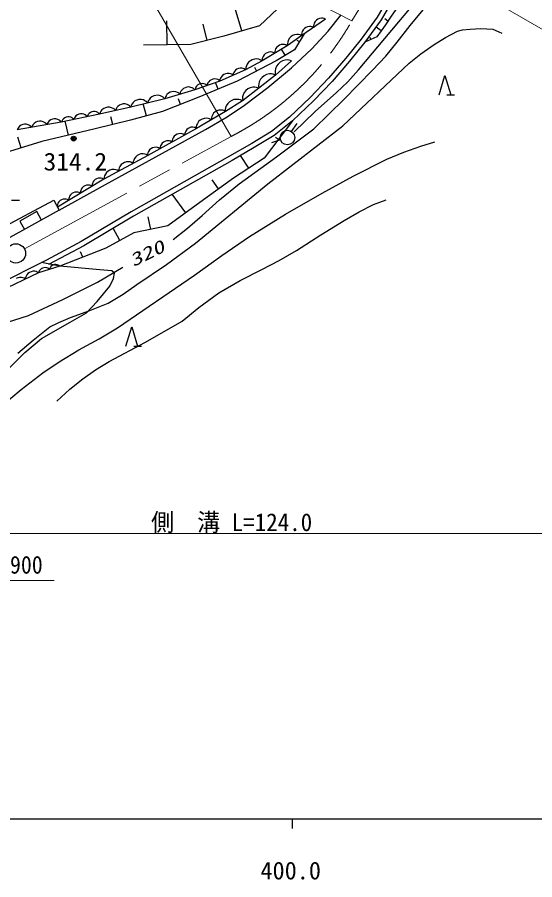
# Model space of a CAD drawing. Units: millimetres, scale not verified. Extents: x 40000 to 680000, y 20000 to 380000.
# Drawn here: x 439676 to 492979, y 198715 to 287581 of the extents above; entities that cross this region are included whole.
import ezdxf
from ezdxf.enums import TextEntityAlignment as Align

# ---------------------------------------------------------------- set-up
doc = ezdxf.new("R2010")
doc.units = ezdxf.units.MM
doc.header["$LTSCALE"] = 1000
doc.linetypes.add('CHAIN', pattern=[18.5, 12, -1.5, 3.5, -1.5])
for name, color, linetype, lineweight in [('M-BGD', 7, 'Continuous', 25), ('M-BMK', 2, 'CHAIN', 13), ('M-BMK-SRVR', 3, 'Continuous', 25), ('M-STR-HTXT', 7, 'Continuous', 13), ('M-TTL-BAND', 7, 'Continuous', 25)]:
    doc.layers.add(name, color=color, linetype=linetype, lineweight=lineweight)
doc.styles.add('ＭＳ ゴシック', font='')
doc.styles.get('ＭＳ ゴシック').set_extended_font_data('MS Gothic')

msp = doc.modelspace()

# ---------------------------------------------------------------- linework, layer by layer
at = {"layer": 'M-BGD'}
for p, q in [((478438, 290506), (476755, 287579)), ((478872, 290257), (477174, 287306)), ((480007, 290332), (478128, 287573)), ((462798, 286169), (462016, 288825)), ((466498, 288455), (464639, 286711)), ((455108, 284738), (455069, 287213)), ((471442, 287397), (469001, 285693)), ((470365, 287158), (470269, 286981)), ((470496, 287285), (470365, 287158)), ((470643, 287388), (470496, 287285)), ((470808, 287467), (470643, 287388)), ((471007, 287496), (470808, 287467)), ((471157, 287491), (471007, 287496)), ((471282, 287469), (471157, 287491)), ((471442, 287397), (471282, 287469)), ((471713, 286158), (473031, 287824)), ((476755, 287579), (475098, 285317)), ((477174, 287306), (475494, 285012)), ((477863, 287191), (477539, 287415)), ((478128, 287573), (477599, 286809)), ((459254, 285202), (458841, 286858)), ((464639, 286711), (460958, 285627)), ((469136, 286299), (469040, 286122)), ((469266, 286426), (469136, 286299)), ((469414, 286529), (469266, 286426)), ((469578, 286608), (469414, 286529)), ((469777, 286637), (469578, 286608)), ((469927, 286632), (469777, 286637)), ((470053, 286610), (469927, 286632)), ((470009, 284337), (471713, 286158)), ((470212, 286538), (470053, 286610)), ((470223, 286838), (470200, 286713)), ((470200, 286713), (470212, 286538)), ((470269, 286981), (470223, 286838)), ((477159, 286193), (476634, 286568)), ((477599, 286809), (476718, 285576)), ((460958, 285627), (457549, 284777)), ((469001, 285693), (467490, 284647)), ((467708, 285410), (467592, 285199)), ((467865, 285563), (467708, 285410)), ((468043, 285686), (467865, 285563)), ((468241, 285779), (468043, 285686)), ((469241, 285860), (468227, 284221)), ((468480, 285813), (468241, 285779)), ((468660, 285807), (468480, 285813)), ((468810, 285779), (468660, 285807)), ((469001, 285693), (468810, 285779)), ((468993, 285979), (468971, 285854)), ((468971, 285854), (468983, 285680)), ((469040, 286122), (468993, 285979)), ((475098, 285317), (473519, 283371)), ((476718, 285576), (475494, 285012)), ((476106, 285294), (476012, 285498)), ((457549, 284777), (452667, 284700)), ((467490, 284647), (464895, 283097)), ((466399, 284484), (466291, 284315)), ((466539, 284602), (466399, 284484)), ((466693, 284695), (466539, 284602)), ((466863, 284761), (466693, 284695)), ((467064, 284776), (466863, 284761)), ((467213, 284760), (467064, 284776)), ((467336, 284729), (467213, 284760)), ((467490, 284647), (467336, 284729)), ((467535, 285028), (467508, 284878)), ((467508, 284878), (467521, 284668)), ((467592, 285199), (467535, 285028)), ((468734, 285040), (468520, 285173)), ((475494, 285012), (473898, 283045)), ((465003, 283546), (464946, 283407)), ((465111, 283716), (465003, 283546)), ((465251, 283834), (465111, 283716)), ((465405, 283926), (465251, 283834)), ((465575, 283992), (465405, 283926)), ((465776, 284007), (465575, 283992)), ((465925, 283992), (465776, 284007)), ((466048, 283960), (465925, 283992)), ((466203, 283878), (466048, 283960)), ((466234, 284176), (466203, 284053)), ((466203, 284053), (466203, 283878)), ((466291, 284315), (466234, 284176)), ((468227, 284221), (466328, 283097)), ((467277, 283659), (466901, 284295)), ((467917, 282361), (470009, 284337)), ((466328, 283097), (462338, 281005)), ((464895, 283097), (463190, 282167)), ((463360, 282736), (463281, 282563)), ((463506, 282945), (463360, 282736)), ((463688, 283088), (463506, 282945)), ((463888, 283197), (463688, 283088)), ((464106, 283273), (463888, 283197)), ((464361, 283282), (464106, 283273)), ((464549, 283255), (464361, 283282)), ((464704, 283209), (464549, 283255)), ((464895, 283097), (464704, 283209)), ((464946, 283407), (464915, 283284)), ((464915, 283284), (464915, 283109)), ((467917, 283097), (466289, 281625)), ((466560, 282760), (466394, 282550)), ((466756, 282937), (466560, 282760)), ((466981, 283081), (466756, 282937)), ((467266, 283161), (466981, 283081)), ((467485, 283181), (467266, 283161)), ((467671, 283172), (467485, 283181)), ((467917, 283097), (467671, 283172)), ((473519, 283371), (471731, 281293)), ((473898, 283045), (472101, 280956)), ((463190, 282167), (460556, 281005)), ((461124, 281747), (460959, 281675)), ((461301, 281793), (461124, 281747)), ((461502, 281783), (461301, 281793)), ((461648, 281749), (461502, 281783)), ((461766, 281703), (461648, 281749)), ((461930, 281764), (461909, 281602)), ((461973, 281875), (461930, 281764)), ((462041, 281997), (461973, 281875)), ((462161, 282142), (462041, 281997)), ((462303, 282235), (462161, 282142)), ((462457, 282303), (462303, 282235)), ((462622, 282345), (462457, 282303)), ((462810, 282336), (462622, 282345)), ((462946, 282304), (462810, 282336)), ((463057, 282261), (462946, 282304)), ((463190, 282167), (463057, 282261)), ((463236, 282409), (463227, 282187)), ((463281, 282563), (463236, 282409)), ((464333, 282051), (464152, 282396)), ((465645, 281737), (465356, 281679)), ((465476, 280346), (467917, 282361)), ((465865, 281741), (465645, 281737)), ((466050, 281717), (465865, 281741)), ((466289, 281625), (466050, 281717)), ((466245, 282059), (466236, 281873)), ((466236, 281873), (466285, 281621)), ((466287, 282275), (466245, 282059)), ((466394, 282550), (466287, 282275)), ((460556, 281005), (457960, 280114)), ((462338, 281005), (458386, 279339)), ((459318, 280817), (459266, 280710)), ((459396, 280933), (459318, 280817)), ((459528, 281067), (459396, 280933)), ((459678, 281148), (459528, 281067)), ((459837, 281202), (459678, 281148)), ((460005, 281230), (459837, 281202)), ((460191, 281205), (460005, 281230)), ((460362, 280172), (460080, 280842)), ((460324, 281162), (460191, 281205)), ((460431, 281110), (460324, 281162)), ((460556, 281005), (460431, 281110)), ((460559, 281170), (460537, 280997)), ((460605, 281289), (460559, 281170)), ((460678, 281420), (460605, 281289)), ((460807, 281575), (460678, 281420)), ((460959, 281675), (460807, 281575)), ((461909, 281602), (461766, 281703)), ((464603, 280926), (464545, 280714)), ((466289, 281625), (464546, 280269)), ((464730, 281193), (464603, 280926)), ((464912, 281389), (464730, 281193)), ((465120, 281551), (464912, 281389)), ((465356, 281679), (465120, 281551)), ((471731, 281293), (469837, 279320)), ((472101, 280956), (470190, 278965)), ((483122, 279587), (483722, 281587)), ((483722, 281587), (484322, 279587)), ((457960, 280114), (454861, 279184)), ((455808, 279936), (455615, 279912)), ((456020, 279899), (455808, 279936)), ((456538, 279955), (456473, 279835)), ((456633, 280083), (456538, 279955)), ((456789, 280230), (456633, 280083)), ((456964, 280316), (456789, 280230)), ((457148, 280371), (456964, 280316)), ((457341, 280396), (457148, 280371)), ((457552, 280359), (457341, 280396)), ((457703, 280304), (457552, 280359)), ((457822, 280240), (457703, 280304)), ((457960, 280114), (457822, 280240)), ((458034, 280277), (458002, 280128)), ((458082, 280376), (458034, 280277)), ((458155, 280483), (458082, 280376)), ((458277, 280608), (458155, 280483)), ((458416, 280683), (458277, 280608)), ((458564, 280734), (458416, 280683)), ((458720, 280760), (458564, 280734)), ((458893, 280736), (458720, 280760)), ((459016, 280696), (458893, 280736)), ((459116, 280648), (459016, 280696)), ((459232, 280550), (459116, 280648)), ((459266, 280710), (459232, 280550)), ((464546, 280269), (462880, 278952)), ((463233, 280034), (463061, 279844)), ((463074, 278525), (465476, 280346)), ((463431, 280190), (463233, 280034)), ((463654, 280313), (463431, 280190)), ((463930, 280371), (463654, 280313)), ((464140, 280376), (463930, 280371)), ((464317, 280355), (464140, 280376)), ((464546, 280269), (464317, 280355)), ((464545, 280714), (464522, 280529)), ((464522, 280529), (464553, 280274)), ((454861, 279184), (451374, 278332)), ((452005, 279042), (451803, 278956)), ((452215, 279093), (452005, 279042)), ((452433, 279109), (452215, 279093)), ((452668, 279056), (452433, 279109)), ((452834, 278985), (452668, 279056)), ((453254, 279088), (453174, 278957)), ((453368, 279227), (453254, 279088)), ((453552, 279383), (453368, 279227)), ((453753, 279469), (453552, 279383)), ((453963, 279521), (453753, 279469)), ((454181, 279537), (453963, 279521)), ((454417, 279483), (454181, 279537)), ((454582, 279413), (454417, 279483)), ((454713, 279333), (454582, 279413)), ((458386, 279339), (454628, 277867)), ((454861, 279184), (454713, 279333)), ((454941, 279375), (454895, 279194)), ((455005, 279495), (454941, 279375)), ((455100, 279623), (455005, 279495)), ((455257, 279771), (455100, 279623)), ((455431, 279856), (455257, 279771)), ((455615, 279912), (455431, 279856)), ((456170, 279844), (456020, 279899)), ((456290, 279780), (456170, 279844)), ((456507, 278603), (456281, 279180)), ((456427, 279654), (456290, 279780)), ((456473, 279835), (456427, 279654)), ((461999, 279096), (461763, 278998)), ((462280, 279122), (461999, 279096)), ((462489, 279104), (462280, 279122)), ((462662, 279063), (462489, 279104)), ((462880, 278952), (462662, 279063)), ((462888, 279386), (462867, 279209)), ((462867, 279209), (462899, 278966)), ((462942, 279589), (462888, 279386)), ((463061, 279844), (462942, 279589)), ((469837, 279320), (467706, 277295)), ((483922, 279587), (484722, 279587)), ((451374, 278332), (448158, 277596)), ((448581, 278181), (448405, 278036)), ((448772, 278259), (448581, 278181)), ((448971, 278305), (448772, 278259)), ((449178, 278317), (448971, 278305)), ((449399, 278263), (449178, 278317)), ((449555, 278194), (449399, 278263)), ((449677, 278118), (449555, 278194)), ((449872, 278152), (449814, 277975)), ((449944, 278267), (449872, 278152)), ((450048, 278389), (449944, 278267)), ((450213, 278526), (450048, 278389)), ((450393, 278600), (450213, 278526)), ((450581, 278643), (450393, 278600)), ((450775, 278654), (450581, 278643)), ((450983, 278603), (450775, 278654)), ((451130, 278538), (450983, 278603)), ((451245, 278466), (451130, 278538)), ((451374, 278332), (451245, 278466)), ((451426, 278530), (451364, 278329)), ((451505, 278660), (451426, 278530)), ((451619, 278799), (451505, 278660)), ((451803, 278956), (451619, 278799)), ((452982, 277421), (452651, 278644)), ((452964, 278906), (452834, 278985)), ((453112, 278757), (452964, 278906)), ((453174, 278957), (453112, 278757)), ((461134, 278261), (461093, 278087)), ((461210, 278456), (461134, 278261)), ((462880, 278952), (461137, 277867)), ((461357, 278696), (461210, 278456)), ((461292, 277324), (463074, 278525)), ((461549, 278865), (461357, 278696)), ((461763, 278998), (461549, 278865)), ((470190, 278965), (468037, 276919)), ((448158, 277596), (444207, 276782)), ((444722, 277286), (444575, 277229)), ((444875, 277318), (444722, 277286)), ((445033, 277324), (444875, 277318)), ((445201, 277279), (445033, 277324)), ((445319, 277223), (445201, 277279)), ((445633, 277304), (445568, 277205)), ((445726, 277409), (445633, 277304)), ((445874, 277525), (445726, 277409)), ((446032, 277587), (445874, 277525)), ((446197, 277621), (446032, 277587)), ((446367, 277627), (446197, 277621)), ((446549, 277579), (446367, 277627)), ((446675, 277519), (446549, 277579)), ((446774, 277454), (446675, 277519)), ((446885, 277334), (446774, 277454)), ((446935, 277477), (446885, 277334)), ((446996, 277569), (446935, 277477)), ((447082, 277666), (446996, 277569)), ((447219, 277774), (447082, 277666)), ((447367, 277831), (447219, 277774)), ((447519, 277862), (447367, 277831)), ((447677, 277868), (447519, 277862)), ((447846, 277823), (447677, 277868)), ((447964, 277768), (447846, 277823)), ((448056, 277707), (447964, 277768)), ((448158, 277596), (448056, 277707)), ((448219, 277784), (448157, 277595)), ((448295, 277906), (448219, 277784)), ((448405, 278036), (448295, 277906)), ((449514, 276530), (449323, 277312)), ((449814, 277975), (449677, 278118)), ((454628, 277867), (451335, 276976)), ((461137, 277867), (458154, 276123)), ((459083, 276007), (461292, 277324)), ((459708, 277347), (459671, 277207)), ((459774, 277504), (459708, 277347)), ((459899, 277695), (459774, 277504)), ((460058, 277827), (459899, 277695)), ((460234, 277930), (460058, 277827)), ((460427, 278003), (460234, 277930)), ((460655, 278018), (460427, 278003)), ((460823, 277999), (460655, 278018)), ((460963, 277962), (460823, 277999)), ((461137, 277867), (460963, 277962)), ((461093, 278087), (461097, 277842)), ((467706, 277295), (465865, 275795)), ((444207, 276782), (439674, 275969)), ((440077, 276468), (439916, 276347)), ((440249, 276529), (440077, 276468)), ((440426, 276561), (440249, 276529)), ((440609, 276563), (440426, 276561)), ((440802, 276506), (440609, 276563)), ((440936, 276439), (440802, 276506)), ((441040, 276366), (440936, 276439)), ((441222, 276409), (441155, 276234)), ((441299, 276520), (441222, 276409)), ((441408, 276637), (441299, 276520)), ((441580, 276766), (441408, 276637)), ((441764, 276831), (441580, 276766)), ((441952, 276865), (441764, 276831)), ((442147, 276868), (441952, 276865)), ((442353, 276807), (442147, 276868)), ((442496, 276735), (442353, 276807)), ((442607, 276658), (442496, 276735)), ((442730, 276517), (442607, 276658)), ((442792, 276681), (442730, 276517)), ((442865, 276785), (442792, 276681)), ((442967, 276895), (442865, 276785)), ((443128, 277015), (442967, 276895)), ((443300, 277077), (443128, 277015)), ((443477, 277108), (443300, 277077)), ((443660, 277111), (443477, 277108)), ((443853, 277054), (443660, 277111)), ((443987, 276987), (443853, 277054)), ((444092, 276914), (443987, 276987)), ((444207, 276782), (444092, 276914)), ((444291, 276932), (444240, 276789)), ((444351, 277024), (444291, 276932)), ((444437, 277122), (444351, 277024)), ((444575, 277229), (444437, 277122)), ((444943, 275426), (444599, 276863)), ((445411, 277163), (445319, 277223)), ((445514, 277051), (445411, 277163)), ((445568, 277205), (445514, 277051)), ((451335, 276976), (447693, 276085)), ((458156, 276459), (458117, 276311)), ((458226, 276624), (458156, 276459)), ((458358, 276827), (458226, 276624)), ((458526, 276967), (458358, 276827)), ((458713, 277076), (458526, 276967)), ((458917, 277154), (458713, 277076)), ((459158, 277169), (458917, 277154)), ((459337, 277149), (459158, 277169)), ((459485, 277110), (459337, 277149)), ((459669, 277009), (459485, 277110)), ((459671, 277207), (459669, 277009)), ((468037, 276919), (465118, 273059)), ((468037, 276919), (466153, 275385)), ((467930, 275806), (468495, 276631)), ((439741, 276133), (439679, 275969)), ((439814, 276237), (439741, 276133)), ((439916, 276347), (439814, 276237)), ((441155, 276234), (441040, 276366)), ((447693, 276085), (442192, 274768)), ((458154, 276123), (453117, 273334)), ((454628, 273567), (459083, 276007)), ((456134, 275519), (455976, 275432)), ((456306, 275580), (456134, 275519)), ((456507, 275589), (456306, 275580)), ((456655, 275568), (456507, 275589)), ((456778, 275533), (456655, 275568)), ((456929, 275445), (456778, 275533)), ((456935, 275608), (456929, 275445)), ((456967, 275723), (456935, 275608)), ((457025, 275850), (456967, 275723)), ((457131, 276005), (457025, 275850)), ((457264, 276111), (457131, 276005)), ((457411, 276192), (457264, 276111)), ((457572, 276249), (457411, 276192)), ((457760, 276257), (457572, 276249)), ((457898, 276238), (457760, 276257)), ((458012, 276205), (457898, 276238)), ((458154, 276123), (458012, 276205)), ((458117, 276311), (458115, 276101)), ((465865, 275795), (463840, 274585)), ((442192, 274768), (437969, 273489)), ((440081, 274128), (439753, 275211)), ((454594, 274600), (454488, 274445)), ((454727, 274706), (454594, 274600)), ((454874, 274787), (454727, 274706)), ((455035, 274844), (454874, 274787)), ((455223, 274852), (455035, 274844)), ((455361, 274833), (455223, 274852)), ((455475, 274800), (455361, 274833)), ((455617, 274718), (455475, 274800)), ((455623, 274893), (455617, 274718)), ((455658, 275016), (455623, 274893)), ((455719, 275152), (455658, 275016)), ((455833, 275318), (455719, 275152)), ((455976, 275432), (455833, 275318)), ((466153, 275385), (464089, 274152)), ((466795, 274947), (465848, 274627)), ((466577, 274989), (466289, 275207)), ((453182, 273747), (453121, 273611)), ((453296, 273913), (453182, 273747)), ((453439, 274027), (453296, 273913)), ((453597, 274114), (453439, 274027)), ((453769, 274175), (453597, 274114)), ((453970, 274183), (453769, 274175)), ((454118, 274163), (453970, 274183)), ((454241, 274128), (454118, 274163)), ((454392, 274040), (454241, 274128)), ((454398, 274203), (454392, 274040)), ((454431, 274317), (454398, 274203)), ((454488, 274445), (454431, 274317)), ((463840, 274585), (461551, 273270)), ((464089, 274152), (461797, 272835)), ((453117, 273334), (448584, 270893)), ((448778, 270351), (454628, 273567)), ((461551, 273270), (451404, 267528)), ((451671, 272864), (451630, 272726)), ((461797, 272835), (451655, 267096)), ((451742, 273019), (451671, 272864)), ((451874, 273205), (451742, 273019)), ((452037, 273332), (451874, 273205)), ((452217, 273428), (452037, 273332)), ((452413, 273495), (452217, 273428)), ((452641, 273502), (452413, 273495)), ((452809, 273477), (452641, 273502)), ((452947, 273435), (452809, 273477)), ((453117, 273334), (452947, 273435)), ((453086, 273488), (453080, 273313)), ((453121, 273611), (453086, 273488)), ((465118, 273059), (461954, 271010)), ((463536, 272035), (462687, 273346)), ((450174, 272058), (450133, 271920)), ((450246, 272213), (450174, 272058)), ((450377, 272399), (450246, 272213)), ((450540, 272526), (450377, 272399)), ((450720, 272623), (450540, 272526)), ((450916, 272689), (450720, 272623)), ((451144, 272696), (450916, 272689)), ((451312, 272671), (451144, 272696)), ((451450, 272629), (451312, 272671)), ((451620, 272528), (451450, 272629)), ((451630, 272726), (451620, 272528)), ((448636, 271114), (448627, 270916)), ((448678, 271252), (448636, 271114)), ((448749, 271407), (448678, 271252)), ((448880, 271593), (448749, 271407)), ((449044, 271720), (448880, 271593)), ((449223, 271817), (449044, 271720)), ((449419, 271883), (449223, 271817)), ((449647, 271890), (449419, 271883)), ((449815, 271865), (449647, 271890)), ((449953, 271823), (449815, 271865)), ((450124, 271722), (449953, 271823)), ((450133, 271920), (450124, 271722)), ((448584, 270893), (443814, 268024)), ((443992, 267695), (448778, 270351)), ((446640, 270214), (446496, 270127)), ((446799, 270277), (446640, 270214)), ((446986, 270291), (446799, 270277)), ((447125, 270277), (446986, 270291)), ((447241, 270248), (447125, 270277)), ((447385, 270172), (447241, 270248)), ((447413, 270450), (447385, 270335)), ((447385, 270335), (447385, 270172)), ((447466, 270580), (447413, 270450)), ((447567, 270738), (447466, 270580)), ((447696, 270849), (447567, 270738)), ((447840, 270936), (447696, 270849)), ((447998, 270998), (447840, 270936)), ((448186, 271013), (447998, 270998)), ((448325, 270999), (448186, 271013)), ((448440, 270970), (448325, 270999)), ((448584, 270893), (448440, 270970)), ((461954, 271010), (458863, 268781)), ((460409, 269896), (459747, 270813)), ((445167, 269295), (445067, 269137)), ((445297, 269406), (445167, 269295)), ((445441, 269492), (445297, 269406)), ((445599, 269555), (445441, 269492)), ((445786, 269570), (445599, 269555)), ((445926, 269555), (445786, 269570)), ((446041, 269527), (445926, 269555)), ((446185, 269450), (446041, 269527)), ((446214, 269729), (446185, 269613)), ((446185, 269613), (446185, 269450)), ((446266, 269858), (446214, 269729)), ((446367, 270017), (446266, 269858)), ((446496, 270127), (446367, 270017)), ((457030, 267433), (455626, 269343)), ((437924, 265788), (443429, 268735)), ((439099, 268731), (439899, 268731)), ((443429, 268735), (443992, 267695)), ((443867, 268415), (443814, 268285)), ((443968, 268573), (443867, 268415)), ((444097, 268684), (443968, 268573)), ((444241, 268771), (444097, 268684)), ((444400, 268833), (444241, 268771)), ((444587, 268848), (444400, 268833)), ((444726, 268834), (444587, 268848)), ((444841, 268805), (444726, 268834)), ((444985, 268728), (444841, 268805)), ((445014, 269007), (444985, 268892)), ((444985, 268892), (444985, 268728)), ((445067, 269137), (445014, 269007)), ((458863, 268781), (455196, 266085)), ((443992, 267695), (438611, 264705)), ((441690, 267560), (439942, 266588)), ((442176, 266686), (441690, 267560)), ((443814, 268285), (443786, 268170)), ((443786, 268170), (443786, 268007)), ((451404, 267528), (446275, 264477)), ((451655, 267096), (446521, 264041)), ((453435, 265726), (453174, 267004)), ((439942, 266588), (440428, 265714)), ((450236, 264576), (449541, 265838)), ((455196, 266085), (451674, 265367)), ((451674, 265367), (448798, 263785)), ((446275, 264477), (442672, 262557)), ((446521, 264041), (442907, 262115)), ((448798, 263785), (444064, 261919)), ((446431, 262852), (446208, 263418)), ((442672, 262557), (430756, 256556)), ((444064, 261919), (442173, 262306)), ((440930, 261289), (440779, 261186)), ((441093, 261365), (440930, 261289)), ((441269, 261414), (441093, 261365)), ((441470, 261408), (441269, 261414)), ((441617, 261377), (441470, 261408)), ((441736, 261333), (441617, 261377)), ((441881, 261235), (441736, 261333)), ((441902, 261367), (441870, 261231)), ((444064, 261919), (441881, 261235)), ((441950, 261458), (441902, 261367)), ((442020, 261555), (441950, 261458)), ((442136, 261667), (442020, 261555)), ((442266, 261733), (442136, 261667)), ((442403, 261776), (442266, 261733)), ((442548, 261796), (442403, 261776)), ((442707, 261770), (442548, 261796)), ((442820, 261730), (442707, 261770)), ((442910, 261683), (442820, 261730)), ((443015, 261590), (442910, 261683)), ((443045, 261715), (443015, 261590)), ((443088, 261798), (443045, 261715)), ((443152, 261887), (443088, 261798)), ((443258, 261989), (443152, 261887)), ((443378, 262050), (443258, 261989)), ((443504, 262089), (443378, 262050)), ((443636, 262108), (443504, 262089)), ((443782, 262084), (443636, 262108)), ((443886, 262047), (443782, 262084)), ((443968, 262004), (443886, 262047)), ((444064, 261919), (443968, 262004)), ((448169, 261566), (444064, 261919)), ((449427, 261458), (448169, 261566)), ((449679, 261207), (449427, 261458)), ((441881, 261235), (437804, 259341)), ((439733, 260733), (439569, 260657)), ((439908, 260782), (439733, 260733)), ((440110, 260776), (439908, 260782)), ((440256, 260745), (440110, 260776)), ((440376, 260701), (440256, 260745)), ((440521, 260603), (440376, 260701)), ((440539, 260777), (440521, 260603)), ((440583, 260897), (440539, 260777)), ((440654, 261029), (440583, 260897)), ((440779, 261186), (440654, 261029)), ((449212, 259877), (449607, 260667)), ((449607, 260667), (449679, 261207)), ((447917, 258295), (449212, 259877)), ((446803, 257136), (447917, 258295)), ((445114, 256165), (446803, 257136)), ((442166, 254475), (445114, 256165)), ((450870, 253698), (451470, 255698)), ((451470, 255698), (452070, 253698)), ((440440, 253038), (442166, 254475)), ((451670, 253698), (452470, 253698)), ((437061, 249659), (440440, 253038))]:
    msp.add_line(p, q, dxfattribs=at)
for points in [[(468209, 275790), (470371, 277870), (472557, 279833), (473716, 280934), (474840, 282154), (480963, 289507), (487291, 296889), (493632, 304123), (495442, 306261), (497462, 308472), (500050, 311057), (502895, 313751), (503983, 314642), (505136, 315435), (506049, 315935), (507332, 316498), (510643, 317708)], [(455753, 264697), (457205, 265844), (458706, 267167), (460516, 268783), (462528, 270432), (466395, 273202), (470221, 276086), (473305, 279090), (476267, 282114), (477627, 283580), (478807, 285003), (480151, 286745), (481673, 288539), (488135, 295605), (489698, 297153), (491307, 298588), (491618, 298818)], [(439752, 252961), (441304, 254317), (443033, 255678), (443949, 256146), (445158, 256629), (447169, 257354), (449024, 258135), (450570, 259058), (452010, 260033), (455050, 262122), (458022, 264290), (465500, 270432), (473202, 276385), (480061, 282855), (481263, 283827), (482618, 284779), (483774, 285491), (485032, 286130), (485536, 286281), (486325, 286363), (487414, 286420), (488652, 286343), (489598, 285958)], [(437957, 247432), (440080, 249218), (442299, 250936), (443983, 252077), (446032, 253327), (448098, 254432), (450006, 255587), (457932, 261000), (460744, 263046), (463588, 264982), (467319, 267275), (471071, 269460), (474266, 271202), (477750, 272970), (479486, 273683), (481236, 274287), (482680, 274745)], [(443749, 248037), (445082, 249247), (446417, 250326), (447733, 251238), (449157, 252097), (452870, 254098), (456666, 256279), (458380, 257680), (460445, 259199), (462632, 260443), (464885, 261604), (466668, 262512), (468430, 263536), (470946, 265174), (473359, 266626), (474884, 267537), (476359, 268292), (477683, 268778)], [(437894, 255918), (440838, 256839), (444375, 258499), (447936, 260282), (450555, 261830)]]:
    msp.add_lwpolyline(points, dxfattribs=at)
for centre, radius in [((467506, 275188), 750), ((445485, 275077), 250), ((445485, 275077), 150), ((445485, 275077), 50)]:
    msp.add_circle(centre, radius, dxfattribs=at)
at = {"layer": 'M-BMK'}
for p, q in [((474149, 287223), (478920, 294952)), ((440408, 263728), (461698, 275297))]:
    msp.add_line(p, q, dxfattribs=at)
msp.add_arc((448047, 302011), 30000, 297.06705, 330.46659, dxfattribs=at)
at = {"layer": 'M-BMK-SRVR'}
msp.add_circle((439529, 263251), 1000, dxfattribs=at)
at = {"layer": 'M-STR-HTXT'}
for p, q in [((461698, 275297), (446623, 301344)), ((446623, 301344), (474149, 287223)), ((478920, 294952), (501914, 281594)), ((417087, 234401), (504288, 234401)), ((417453, 229555), (443469, 229555))]:
    msp.add_line(p, q, dxfattribs=at)
at = {"layer": 'M-TTL-BAND'}
for p, q in [((40000, 205000), (579000, 205000)), ((468000, 205000), (468000, 204000))]:
    msp.add_line(p, q, dxfattribs=at)

# ---------------------------------------------------------------- texts
at = {"layer": 'M-BGD', "style": 'ＭＳ ゴシック', "width": 1.05}
msp.add_text('314.2', height=1833, dxfattribs=at).set_placement((442386, 271239), align=Align.BOTTOM_LEFT)
at = {"layer": 'M-BGD', "style": 'ＭＳ ゴシック', "oblique": 15, "width": 1.4}
msp.add_text('320', height=1320, rotation=26.1, dxfattribs=at).set_placement((451807, 261477), align=Align.BOTTOM_LEFT)
at = {"layer": 'M-STR-HTXT', "style": 'ＭＳ ゴシック'}
for s, width, p in [('側\u3000溝 L=124.0', 0.95, (453455, 234088)), ('ヒュ－ム管 L=8.0 φ900', 0.9, (418119, 229704))]:
    msp.add_text(s, height=1833, dxfattribs=dict(at, width=width)).set_placement(p, align=Align.BOTTOM_LEFT)
at = {"layer": 'M-TTL-BAND', "style": 'ＭＳ ゴシック'}
msp.add_text('400.0', height=1833, dxfattribs=at).set_placement((467844, 198195), align=Align.BOTTOM_CENTER)

doc.saveas('drawing.dxf')
